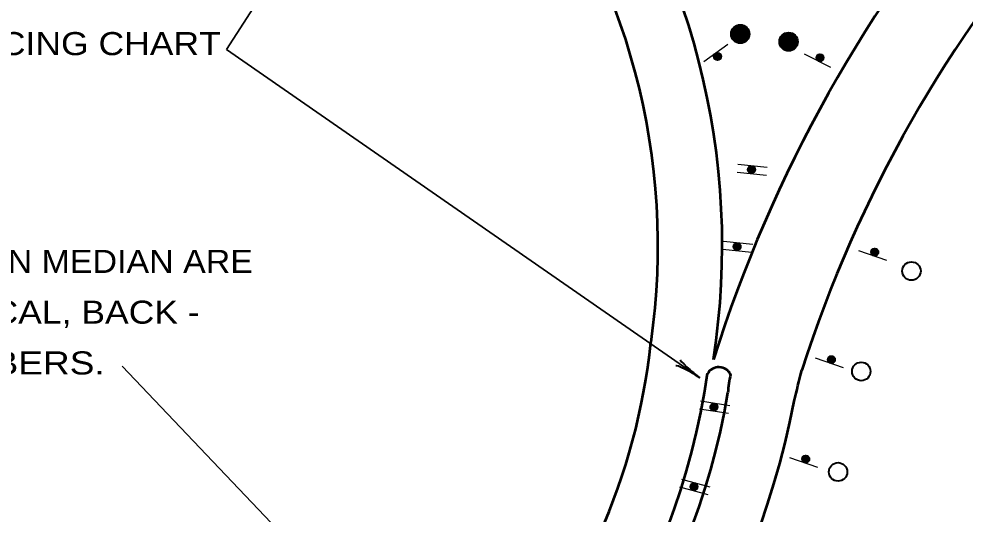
# Model space of a CAD drawing. Extents: x 354 to 1034, y -85 to 443.
# Drawn here: x 806 to 889, y 179.7 to 223.1 of the extents above; entities that cross this region are included whole.
import ezdxf

# ---------------------------------------------------------------- set-up
doc = ezdxf.new("R2010")
doc.units = 0
doc.header["$LTSCALE"] = 0.8
doc.layers.add('1', color=7, linetype='Continuous', lineweight=40)
doc.layers.add('4', color=7, linetype='Continuous', lineweight=25)

msp = doc.modelspace()

# ---------------------------------------------------------------- linework, layer by layer
at = {"layer": '1', "lineweight": 35}
for p, q in [((824.262, 220.4103), (844.9319, 252.7706)), ((824.262, 220.4103), (865.7712, 191.608)), ((815.113, 192.6246), (848.8287, 157.2147))]:
    msp.add_line(p, q, dxfattribs=at)
at = {"layer": '1'}
for centre, radius in [((869.3176, 221.7712), 0.81), ((869.3066, 221.8068), 0.7107), ((869.2961, 221.7856), 0.6565), ((868.9572, 221.5845), 0.3269), ((869.3067, 221.7539), 0.5848), ((869.2431, 221.5421), 0.519), ((869.2961, 221.8174), 0.4872), ((869.4231, 221.6586), 0.5345), ((869.2749, 221.7539), 0.3602), ((869.3596, 221.6903), 0.4347), ((869.3172, 221.9657), 0.3193), ((869.296, 221.8068), 0.2965), ((869.5078, 221.5739), 0.4801), ((869.3173, 221.8068), 0.1708), ((869.3172, 221.7856), 0.0424), ((873.5532, 221.0935), 0.81), ((873.5423, 221.1291), 0.7107), ((873.5317, 221.1079), 0.6565), ((873.5423, 221.0762), 0.5848), ((873.5317, 221.1397), 0.4872), ((873.5528, 221.288), 0.3193), ((873.1928, 220.9068), 0.3269), ((873.4787, 220.8644), 0.519), ((873.6588, 220.9809), 0.5345), ((873.5105, 221.0762), 0.3602), ((873.5952, 221.0126), 0.4347), ((873.5317, 221.1291), 0.2965), ((873.7435, 220.8962), 0.4801), ((873.5529, 221.1291), 0.1708), ((873.5528, 221.1079), 0.0424), ((867.3197, 219.7999), 0.3159), ((867.3083, 219.8017), 0.2917), ((867.3131, 219.7952), 0.2754), ((867.3423, 219.7964), 0.2835), ((867.3197, 219.7999), 0.2511), ((867.3197, 219.7999), 0.2349), ((867.3131, 219.7952), 0.2268), ((867.3131, 219.7952), 0.2106), ((867.3179, 219.7886), 0.1946), ((867.3226, 219.7821), 0.1782), ((867.3226, 219.7821), 0.162), ((876.3089, 219.6927), 0.3159), ((876.3018, 219.7145), 0.2835), ((876.3124, 219.6818), 0.2917), ((876.3161, 219.689), 0.2754), ((876.3089, 219.6927), 0.2511), ((876.3089, 219.6927), 0.2349), ((867.3, 219.7857), 0.1296), ((867.3321, 219.769), 0.1458), ((867.3286, 219.7463), 0.1296), ((867.3066, 219.7904), 0.0891), ((867.3399, 219.7446), 0.1218), ((867.3381, 219.7332), 0.0972), ((867.3428, 219.7267), 0.0814), ((867.3476, 219.7201), 0.0648), ((867.3571, 219.707), 0.0486), ((867.3667, 219.6939), 0.0324), ((867.3762, 219.6808), 0.0162), ((867.4304, 219.8404), 0.0081), ((876.3161, 219.689), 0.2268), ((876.3161, 219.689), 0.2106), ((876.3198, 219.6963), 0.1946), ((876.3234, 219.7035), 0.1782), ((876.3234, 219.7035), 0.162), ((876.3308, 219.7179), 0.1458), ((876.3305, 219.6817), 0.1296), ((876.2225, 219.7731), 0.0081), ((876.3526, 219.725), 0.1296), ((876.3491, 219.7359), 0.1218), ((876.3233, 219.6854), 0.0891), ((876.3599, 219.7394), 0.0972), ((876.3636, 219.7466), 0.0814), ((876.3673, 219.7539), 0.0648), ((876.3747, 219.7683), 0.0486), ((876.382, 219.7827), 0.0324), ((876.3894, 219.7972), 0.0162), ((870.2993, 209.8741), 0.3159), ((870.2904, 209.8669), 0.2917), ((870.2913, 209.875), 0.2754), ((870.3171, 209.8885), 0.2835), ((870.2993, 209.8741), 0.2511), ((870.2993, 209.8741), 0.2349), ((870.2913, 209.875), 0.2268), ((870.2913, 209.875), 0.2106), ((870.2921, 209.883), 0.1946), ((870.293, 209.8911), 0.1782), ((870.293, 209.8911), 0.162), ((870.2751, 209.8767), 0.1296), ((870.2946, 209.9072), 0.1458), ((870.2802, 209.925), 0.1296), ((870.2891, 209.9322), 0.1218), ((870.2819, 209.9411), 0.0972), ((870.2832, 209.8758), 0.0891), ((870.2828, 209.9492), 0.0814), ((870.2836, 209.9572), 0.0648), ((870.2853, 209.9733), 0.0486), ((870.287, 209.9894), 0.0324), ((870.2887, 210.0056), 0.0162), ((870.4155, 209.8945), 0.0081), ((869.0325, 203.1178), 0.3159), ((869.0236, 203.1106), 0.2917), ((869.0244, 203.1187), 0.2754), ((869.0503, 203.1323), 0.2835), ((869.0325, 203.1178), 0.2511), ((869.0325, 203.1178), 0.2349), ((869.0244, 203.1187), 0.2268), ((869.0244, 203.1187), 0.2106), ((869.0253, 203.1268), 0.1946), ((869.0261, 203.1348), 0.1782), ((869.0261, 203.1348), 0.162), ((869.0083, 203.1204), 0.1296), ((869.0278, 203.1509), 0.1458), ((869.0134, 203.1687), 0.1296), ((869.0223, 203.1759), 0.1218), ((869.0151, 203.1848), 0.0972), ((869.0164, 203.1195), 0.0891), ((869.0159, 203.1929), 0.0814), ((869.0168, 203.2009), 0.0648), ((869.0185, 203.2171), 0.0486), ((869.0202, 203.2332), 0.0324), ((869.0219, 203.2493), 0.0162), ((869.1486, 203.1382), 0.0081), ((881.1077, 202.6355), 0.3159), ((881.0977, 202.6561), 0.2835), ((881.1128, 202.6252), 0.2917), ((881.1154, 202.6328), 0.2754), ((881.1077, 202.6355), 0.2511), ((881.1077, 202.6355), 0.2349), ((881.1154, 202.6328), 0.2268), ((881.1154, 202.6328), 0.2106), ((881.118, 202.6405), 0.1946), ((881.1207, 202.6482), 0.1782), ((881.1207, 202.6482), 0.162), ((881.1259, 202.6635), 0.1458), ((881.1307, 202.6276), 0.1296), ((881.0111, 202.703), 0.0081), ((881.1465, 202.6735), 0.1296), ((881.1415, 202.6838), 0.1218), ((881.1231, 202.6302), 0.0891), ((881.1518, 202.6888), 0.0972), ((881.1545, 202.6965), 0.0814), ((881.1571, 202.7041), 0.0648), ((881.1624, 202.7195), 0.0486), ((881.1676, 202.7348), 0.0324), ((881.1729, 202.7501), 0.0162), ((884.3327, 200.9742), 0.81), ((877.3074, 193.2049), 0.3159), ((877.2973, 193.2255), 0.2835), ((877.3124, 193.1946), 0.2917), ((877.315, 193.2023), 0.2754), ((877.3074, 193.2049), 0.2511), ((877.3074, 193.2049), 0.2349), ((877.315, 193.2023), 0.2268), ((877.315, 193.2023), 0.2106), ((877.3177, 193.2099), 0.1946), ((877.3203, 193.2176), 0.1782), ((877.3203, 193.2176), 0.162), ((877.3256, 193.2329), 0.1458), ((877.3462, 193.243), 0.1296), ((877.3411, 193.2533), 0.1218), ((877.3303, 193.197), 0.1296), ((877.2107, 193.2725), 0.0081), ((877.3227, 193.1996), 0.0891), ((877.3514, 193.2583), 0.0972), ((877.3541, 193.2659), 0.0814), ((877.3567, 193.2736), 0.0648), ((877.362, 193.2889), 0.0486), ((877.3673, 193.3042), 0.0324), ((877.3725, 193.3195), 0.0162), ((879.9276, 192.1642), 0.81), ((867.0082, 189.041), 0.3159), ((866.9989, 189.0342), 0.2917), ((867.0002, 189.0422), 0.2754), ((867.0267, 189.0544), 0.2835), ((867.0082, 189.041), 0.2511), ((867.0082, 189.041), 0.2349), ((867.0002, 189.0422), 0.2268), ((867.0002, 189.0422), 0.2106), ((867.0015, 189.0502), 0.1946), ((867.0027, 189.0582), 0.1782), ((867.0027, 189.0582), 0.162), ((867.0053, 189.0742), 0.1458), ((866.9918, 189.0928), 0.1296), ((867.0011, 189.0995), 0.1218), ((866.9842, 189.0448), 0.1296), ((866.9943, 189.1088), 0.0972), ((866.9922, 189.0435), 0.0891), ((866.9956, 189.1168), 0.0814), ((866.9969, 189.1248), 0.0648), ((866.9994, 189.1408), 0.0486), ((867.0019, 189.1568), 0.0324), ((867.0045, 189.1728), 0.0162), ((867.1253, 189.0552), 0.0081), ((875.0552, 184.4782), 0.3159), ((875.0452, 184.4988), 0.2835), ((875.0602, 184.4679), 0.2917), ((875.0629, 184.4755), 0.2754), ((875.0552, 184.4782), 0.2511), ((875.0552, 184.4782), 0.2349), ((875.0629, 184.4755), 0.2268), ((875.0629, 184.4755), 0.2106), ((875.0655, 184.4832), 0.1946), ((875.0682, 184.4909), 0.1782), ((875.0682, 184.4909), 0.162), ((875.0734, 184.5062), 0.1458), ((875.0782, 184.4703), 0.1296), ((874.9585, 184.5457), 0.0081), ((875.094, 184.5162), 0.1296), ((875.089, 184.5265), 0.1218), ((875.0705, 184.4729), 0.0891), ((875.0993, 184.5315), 0.0972), ((875.1019, 184.5392), 0.0814), ((875.1046, 184.5469), 0.0648), ((875.1098, 184.5622), 0.0486), ((875.1151, 184.5775), 0.0324), ((875.1204, 184.5928), 0.0162), ((877.8945, 183.3542), 0.81), ((865.2593, 182.0618), 0.3159), ((865.2494, 182.0561), 0.2917), ((865.2515, 182.0639), 0.2754), ((865.2792, 182.0732), 0.2835), ((865.2593, 182.0618), 0.2511), ((865.2593, 182.0618), 0.2349), ((865.2515, 182.0639), 0.2268), ((865.2515, 182.0639), 0.2106), ((865.2536, 182.0717), 0.1946), ((865.2557, 182.0795), 0.1782), ((865.2557, 182.0795), 0.162), ((865.2358, 182.0681), 0.1296), ((865.2599, 182.0952), 0.1458), ((865.2484, 182.115), 0.1296), ((865.2583, 182.1207), 0.1218), ((865.2437, 182.066), 0.0891), ((865.2526, 182.1307), 0.0972), ((865.2547, 182.1385), 0.0814), ((865.2568, 182.1463), 0.0648), ((865.261, 182.162), 0.0486), ((865.2652, 182.1776), 0.0324), ((865.2694, 182.1933), 0.0162), ((865.3772, 182.0637), 0.0081)]:
    msp.add_circle(centre, radius, dxfattribs=at)
at = {"layer": '1', "lineweight": 53}
for centre, radius, start, end in [((802.7988, 203.2001), 64.9363, 351.15916, 84.21058), ((985.3532, 155.8959), 124.1337, 115.69339, 162.50176), ((867.4418, 191.3948), 1.1476, 26.09778, 150.71244), ((876.4331, 189.9062), 8.2065, 165.94117, 177.28334), ((715.9447, 230.1237), 163.211, 345.61191, 346.59757)]:
    msp.add_arc(centre, radius, start, end, dxfattribs=at)
for centre, major_axis, ratio, start_param, end_param in [((802.7988, 203.2001), (-58.9932, 5.9813), 0.999504, 3.0993595, 4.712389), ((985.3532, 155.8959), (-47.3927, 106.8007), 0.994288, 0.0228378, 0.8381902), ((794.3753, 202.3205), (-66.8542, 9.6148), 0.914497, 0.9311997, 3.1747556), ((794.3753, 202.3205), (-72.0655, 10.3643), 0.928319, 2.3193134, 3.1426457), ((794.3753, 202.3205), (-74.0733, 10.653), 0.91388, 2.3211234, 3.1212881), ((788.8178, 205.2021), (85.7693, -12.3351), 0.925624, 5.5007262, 6.2414789)]:
    msp.add_ellipse(centre, major_axis=major_axis, ratio=ratio, start_param=start_param, end_param=end_param, dxfattribs=at)
at = {"layer": '1'}
for centre, major_axis, ratio, start_param, end_param in [((864.9174, 191.928), (1.2605, -0.7207), 0.122415, 0.8963533, 3.1415927), ((865.1232, 192.2662), (-1.0878, 0.928), 0.07063, 6.2823074, 8.5597026)]:
    msp.add_ellipse(centre, major_axis=major_axis, ratio=ratio, start_param=start_param, end_param=end_param, dxfattribs=at)
at = {"layer": '4'}
for p, q in [((866.1172, 219.3468), (868.2142, 220.8703)), ((877.2586, 218.8268), (874.9489, 220.0037)), ((869.104, 210.3581), (871.6818, 210.0871)), ((869.0312, 209.6653), (871.6091, 209.3943)), ((867.8372, 203.6017), (870.415, 203.3309)), ((867.7643, 202.9091), (870.3422, 202.638)), ((882.1687, 201.9104), (879.7178, 202.7543)), ((878.3683, 192.4798), (875.9174, 193.3237)), ((865.8398, 189.5868), (868.4, 189.1813)), ((865.7309, 188.8988), (868.2911, 188.4932)), ((876.1162, 183.7531), (873.6653, 184.5971)), ((864.1545, 182.7267), (866.6582, 182.0558)), ((863.9742, 182.054), (866.4779, 181.383))]:
    msp.add_line(p, q, dxfattribs=at)
for centre in [(867.3262, 219.8047), (876.3017, 219.6964), (870.3074, 209.8733), (869.0405, 203.117), (881.1001, 202.6381), (877.2997, 193.2076), (867.0162, 189.0397), (875.0476, 184.4808), (865.2671, 182.0597)]:
    msp.add_circle(centre, 0.3321, dxfattribs=at)

# ---------------------------------------------------------------- texts
at = {"layer": '1'}
for s, width, p in [('SEE SPACING CHART', 1.15, (791.05, 219.9178)), ('DELINEATORS ON MEDIAN ARE', 1.1, (780.8892, 200.811)), ('DOUBLE VERTICAL, BACK -', 1.15, (780.8892, 196.356)), ('TO - BACK, AMBERS.', 1.2, (780.8892, 191.901))]:
    msp.add_text(s, height=2.025, dxfattribs=dict(at, width=width)).set_placement(p)

doc.saveas('drawing.dxf')
